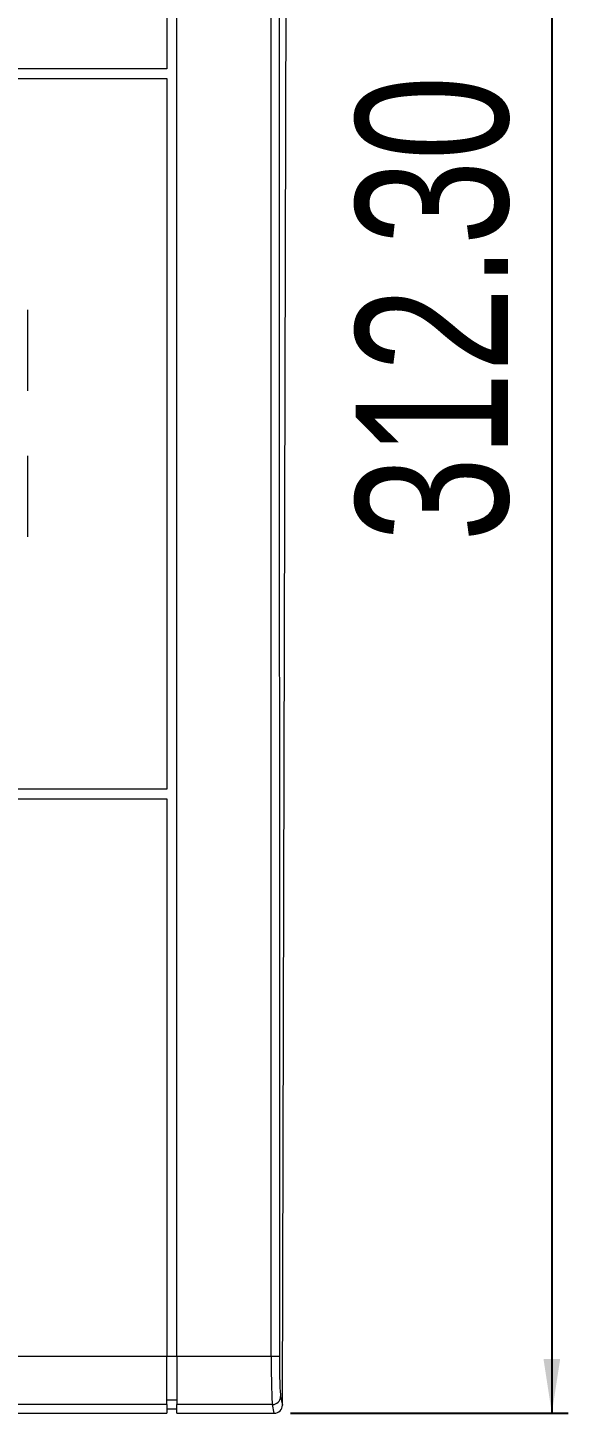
# Model space of a CAD drawing. Header units: millimetres. Extents: x 69 to 580, y 43 to 425.
# Drawn here: x 269.4 to 302.3, y 43 to 127.4 of the extents above; entities that cross this region are included whole.
import ezdxf

# ---------------------------------------------------------------- set-up
doc = ezdxf.new("R2010")
doc.units = ezdxf.units.MM
doc.layers.add('圖層0', color=5, linetype='Continuous')
doc.styles.add('SLDTEXTSTYLE0', font='TXT', dxfattribs={"width": 0.75})
doc.dimstyles.new('SLDDIMSTYLE0', dxfattribs={"dimtxt": 9.260417, "dimasz": 3.302, "dimexe": 0, "dimexo": 0.0625, "dimgap": 2.315104, "dimtad": 2, "dimlfac": 2, "dimrnd": 1e-09, "dimzin": 12, "dimdsep": 46, "dimtxsty": 'SLDTEXTSTYLE0', "dimsah": 1, "dimcen": 0.09, "dimadec": 0, "dimazin": 0, "dimtfac": 1, "dimtofl": 0, "dimtmove": 0, "dimatfit": 3, "dimfxl": 1, "dimtolj": 1, "dimtzin": 12, "dimarcsym": 0})

# ---------------------------------------------------------------- blocks, each defined once
blk = doc.blocks.new('*D1')
at = {"layer": '圖層0'}
for p, q in [((285.735, 199.107), (302.342, 199.107)), ((301.342, 199.107), (301.342, 42.972)), ((285.438, 42.972), (302.342, 42.972))]:
    blk.add_line(p, q, dxfattribs=at)
for points in [[(301.342, 199.107), (300.834, 195.805), (301.85, 195.805)], [(301.342, 42.972), (301.85, 46.274), (300.834, 46.274)]]:
    blk.add_solid(points, dxfattribs=at)
at = {"layer": '圖層0', "insert": (289.405, 96.115), "char_height": 9.2604, "attachment_point": 1, "rotation": 90, "style": 'SLDTEXTSTYLE0'}
blk.add_mtext('312.30', dxfattribs=at)

msp = doc.modelspace()

# ---------------------------------------------------------------- linework, layer by layer
at = {"color": 7, "linetype": 'Continuous', "lineweight": 15}
for p, q in [((284.9375, 43.467), (285.3418, 198.6079)), ((284.9376, 43.4663), (285.3419, 198.6072)), ((278.5026, 46.4564), (278.5026, 171.1719)), ((284.2539, 46.4564), (284.2407, 171.1719)), ((284.7404, 171.172), (284.7536, 46.4565)), ((277.9026, 161.8518), (277.9026, 124.9428)), ((277.9026, 124.9428), (236.0026, 124.9428)), ((236.4472, 124.3428), (277.9026, 124.3428)), ((277.9026, 124.3428), (277.9026, 81.0264)), ((269.4276, 105.3028), (269.4276, 110.2528)), ((269.4276, 96.4028), (269.4276, 101.3528)), ((76.5026, 80.4264), (277.9026, 80.4264)), ((277.9026, 81.0264), (211.3026, 81.0264)), ((277.9026, 80.4264), (277.9026, 46.4564)), ((76.5026, 46.4564), (277.9026, 46.4564)), ((277.9026, 46.4564), (278.5026, 46.4564)), ((277.9026, 43.4969), (277.9026, 46.4564)), ((278.5026, 46.4564), (284.2539, 46.4564)), ((278.5026, 46.4564), (278.5026, 43.4969)), ((284.8271, 43.9902), (284.9375, 43.467)), ((277.9026, 43.4969), (76.5026, 43.4969)), ((277.9026, 43.7929), (278.5026, 43.7929)), ((277.9026, 43.4969), (277.9026, 42.9715)), ((278.5026, 43.2271), (277.9026, 43.2271)), ((284.3274, 43.4969), (278.5026, 43.4969)), ((278.5026, 42.9715), (278.5026, 43.4969)), ((284.4382, 42.9715), (284.3274, 43.4969)), ((284.9376, 43.4663), (284.9375, 43.467)), ((76.5026, 42.9715), (277.9026, 42.9715)), ((76.5026, 42.9682), (277.9026, 42.9682)), ((277.9026, 42.9715), (277.9026, 42.9682)), ((278.5026, 42.9715), (284.4382, 42.9715)), ((278.5026, 42.9682), (278.5026, 42.9715)), ((278.5026, 42.9682), (284.4382, 42.9682)), ((284.4382, 42.9682), (284.4382, 42.9715))]:
    msp.add_line(p, q, dxfattribs=at)
at = {"color": 7, "linetype": 'Continuous', "lineweight": 15, "flags": 128}
msp.add_lwpolyline([(284.2539, 46.4564), (284.3493, 46.4564), (284.4412, 46.4564), (284.5262, 46.4564), (284.6012, 46.4564), (284.6635, 46.4564), (284.7107, 46.4565), (284.7411, 46.4565), (284.7536, 46.4565)], dxfattribs=at)
at = {"color": 7, "linetype": 'Continuous', "lineweight": 15}
msp.add_arc((284.3272, 43.9968), 0.4999, 270.014846, 359.247461, dxfattribs=at)
for centre, major_axis, ratio, start_param, end_param in [((284.3415, 46.4564), (-0.0003, 3), 0.0291811, 1.5707938, 2.9770322), ((284.8411, 46.4565), (-0.0003, 2.5), 0.0350173, 1.5707926, 2.9770311), ((284.4375, 43.4684), (0.4974, 0.0516), 0.9935218, 4.6110977, 6.1762653)]:
    msp.add_ellipse(centre, major_axis=major_axis, ratio=ratio, start_param=start_param, end_param=end_param, dxfattribs=at)

# ---------------------------------------------------------------- dimensions: what is measured, and where the dimension line sits
at = {"layer": '圖層0'}
dim = msp.add_linear_dim(base=(301.3419, 42.9715), p1=(284.7351, 199.1073), p2=(284.4382, 42.9715), angle=90, text='312.30', dimstyle='SLDDIMSTYLE0', dxfattribs=at)
dim.commit()
dim.dimension.update_dxf_attribs({"geometry": '*D1', "text_midpoint": (301.3419, 114.9224), "dimtype": 160})

doc.saveas('drawing.dxf')
